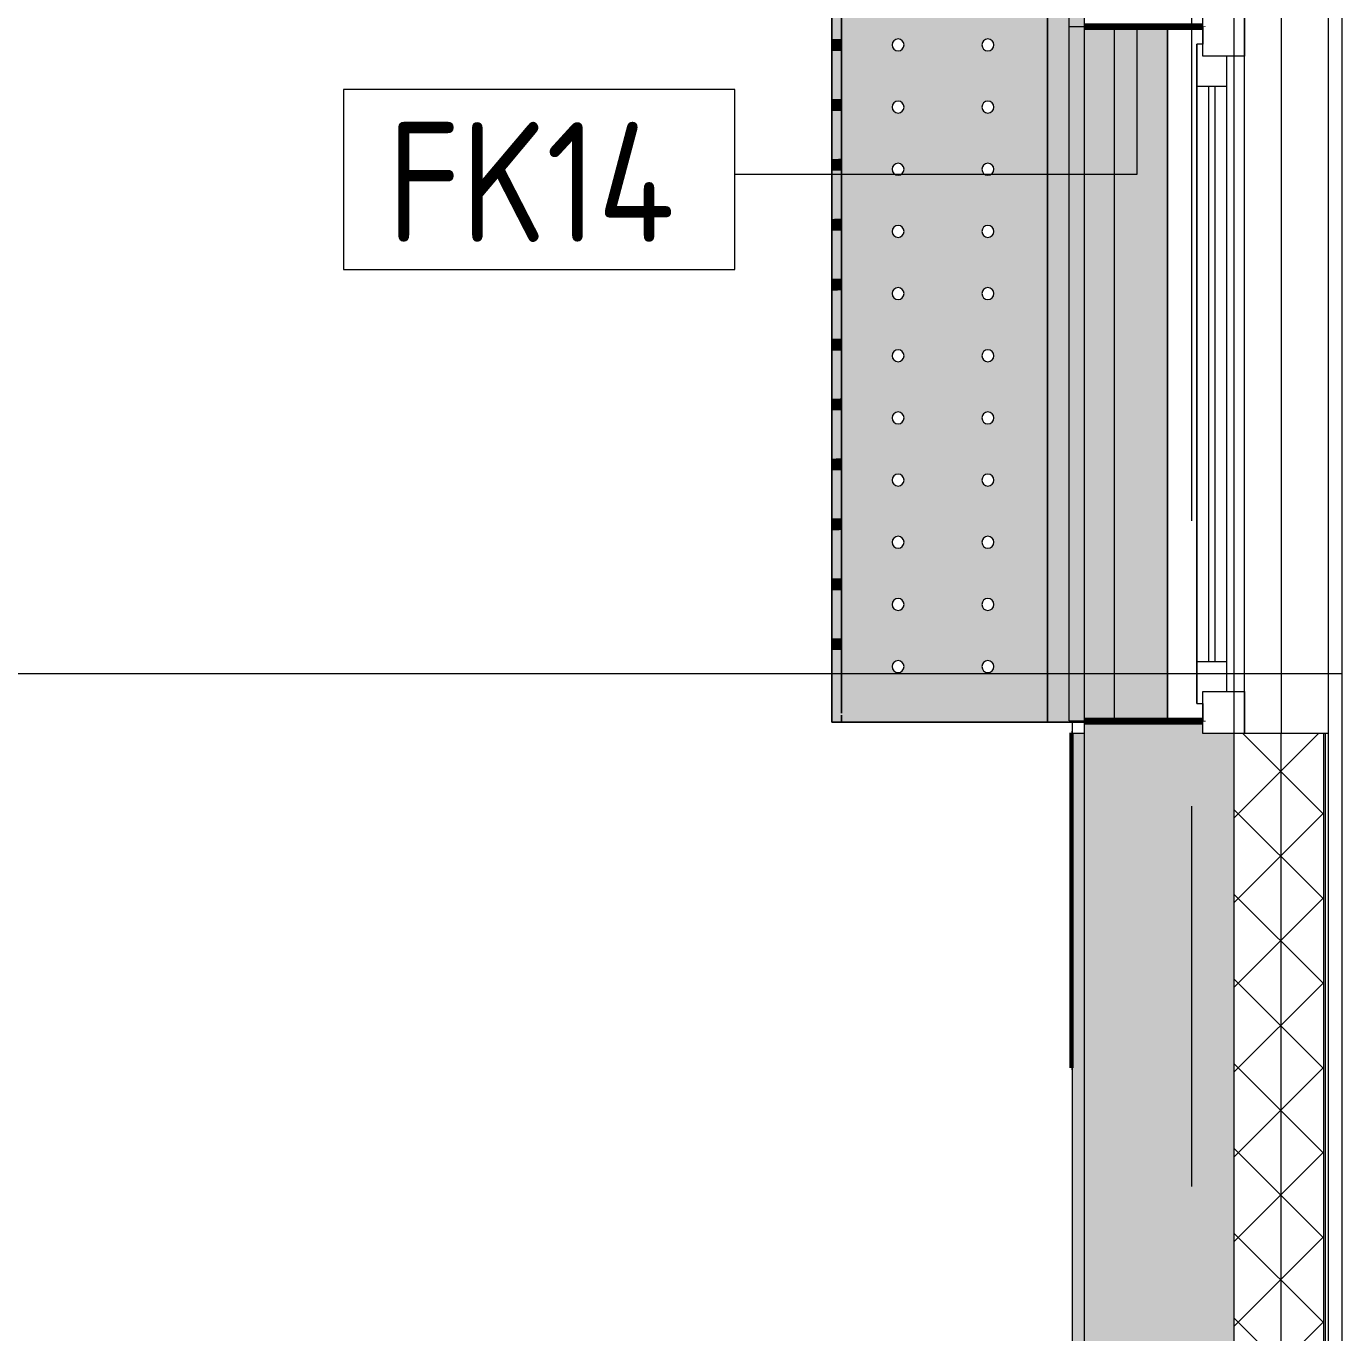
# Model space of a CAD drawing. Header units: millimetres. Extents: x 81711 to 274967, y -8553 to 29000.
# Drawn here: x 123064 to 125260, y 6700 to 8880 of the extents above; entities that cross this region are included whole.
import ezdxf

# ---------------------------------------------------------------- set-up
doc = ezdxf.new("R2010")
doc.units = ezdxf.units.MM
doc.linetypes.add('Осевая', pattern=[3175, 635, -476.25, 1587.5, -476.25])
for name, color, linetype, lineweight in [('A-GLAZ', 7, 'Continuous', 9), ('A-GLAZ-1', 7, 'Continuous', 13), ('A-WALL', 7, 'Continuous', 9), ('A-WALL-IDEN', 7, 'Continuous', 9), ('I-WALL', 7, 'Continuous', 9), ('Оси', 7, 'Continuous', 9), ('Оси-2', 7, 'Осевая', 9)]:
    doc.layers.add(name, color=color, linetype=linetype, lineweight=lineweight)
for name, color, linetype, lineweight, true_color in [('A-WALL-1', 7, 'Continuous', 9, 0xc0c0c0), ('I-WALL-19', 7, 'Continuous', 80, 0xffd2ff), ('I-WALL-5', 7, 'Continuous', 9, 0xc0c0c0), ('I-WALL-6', 7, 'Continuous', 9, 0xcbc7bf), ('I-WALL-7', 7, 'Continuous', 53, 0xff80c0), ('S-WALL-ANLY', 7, 'Continuous', 13, 0x008040), ('S-WALL-ANLY-1', 7, 'Continuous', 5, 0x008040), ('Знаки-2', 9, 'Continuous', 9, 0x808080), ('Знаки-3', 7, 'Continuous', 9, 0xd1cabb), ('Знаки-5', 7, 'Continuous', 9, 0xc1bbaf), ('Знаки-6', 7, 'Continuous', 9, 0xaba79f), ('Знаки-7', 7, 'Continuous', 9, 0xd4ccbd), ('Знаки-8', 7, 'Continuous', 9, 0xccc5b7)]:
    doc.layers.add(name, color=color, linetype=linetype, lineweight=lineweight, true_color=true_color)
doc.layers.add('Знаки-4', color=7, linetype='Continuous', lineweight=9, transparency=0.5)
doc.styles.add('GOST Common', font='GOST_Common.ttf', dxfattribs={"width": 0.9, "height": 200})

# ---------------------------------------------------------------- blocks, each defined once
blk = doc.blocks.new('120_Окно_СКБ_1Ст - 120_Окно_СКБ_1Ст 1200х2500_h_ с форточкой 3-24161067-План отделки стен 1 этажа в осях 23_1-33')
at = {"layer": 'A-GLAZ'}
for p, q in [((600, -57), (-600, -57)), ((-480, -107), (480, -107)), ((-580, -127), (-550, -127)), ((480, -117), (-480, -117)), ((550, -127), (580, -127))]:
    blk.add_line(p, q, dxfattribs=at)
at = {"layer": 'A-GLAZ-1'}
for p, q in [((-600, -127), (-600, -57)), ((-600, -57), (-530, -57)), ((-530, -57), (-530, -127)), ((530, -127), (530, -57)), ((530, -57), (600, -57)), ((600, -57), (600, -127)), ((530, -87), (-530, -87)), ((-530, -87), (-530, -127)), ((-480, -137), (-480, -87)), ((480, -137), (480, -87)), ((530, -127), (530, -87)), ((-530, -127), (-600, -127)), ((-530, -127), (-550, -127)), ((-550, -127), (-550, -137)), ((600, -127), (530, -127)), ((550, -127), (530, -127)), ((550, -137), (550, -127)), ((-550, -137), (550, -137)), ((550, -137), (-550, -137))]:
    blk.add_line(p, q, dxfattribs=at)
blk = doc.blocks.new('Зашивка радиатора_ с перфорацией М7_1 - Зашивка радиатора_ с перфорацией М7_1-V62-План отделки стен 1 этажа в осях 23_1-33')
at = {"layer": 'Знаки-4'}
for points in [[(1890, 191.2), (1889, 380), (729, 380), (729.5, 216), (-351, 216), (-351, 180), (1890, 180)], [(1890, -179.9), (1890, -163.9), (-351, -163.9), (-351, -179), (1822, -179.9)], [(780, -179.9), (779.3, -163.9), (740, -163.9), (740.7, -179.9), (779.3, -179.9)], [(770, -163.9), (750, -163.9), (750.3, -179.9), (770, -179.9)], [(770, -179.9), (769.7, -163.9), (750, -163.9), (750.3, -179.9), (769.7, -179.9)], [(880, -163.9), (840, -163.9), (840.7, -179.9), (880, -179.9)], [(870, -163.9), (850, -163.9), (850.3, -179.9), (870, -179.9)], [(980, -179.9), (979.3, -163.9), (940, -163.9), (940.7, -179.9), (979.3, -179.9)], [(970, -163.9), (950, -163.9), (950.3, -179.9), (970, -179.9)], [(1080, -179.9), (1079.3, -163.9), (1040, -163.9), (1040.7, -179.9), (1079.3, -179.9)], [(1070, -179.9), (1069.7, -163.9), (1050, -163.9), (1050.3, -179.9), (1069.7, -179.9)], [(1070, -179.9), (1069.7, -163.9), (1050, -163.9), (1050.3, -179.9), (1069.7, -179.9)], [(1180, -163.9), (1140, -163.9), (1140.7, -179.9), (1180, -179.9)], [(1170, -179.9), (1169.7, -163.9), (1150, -163.9), (1150.3, -179.9), (1169.7, -179.9)], [(1280, -179.9), (1279.3, -163.9), (1240, -163.9), (1240.7, -179.9), (1279.3, -179.9)], [(1270, -163.9), (1250, -163.9), (1250.3, -179.9), (1270, -179.9)], [(1380, -163.9), (1340, -163.9), (1340.7, -179.9), (1380, -179.9)], [(1370, -179.9), (1369.7, -163.9), (1350, -163.9), (1350.3, -179.9), (1369.7, -179.9)], [(1370, -179.9), (1369.7, -163.9), (1350, -163.9), (1350.3, -179.9), (1369.7, -179.9)], [(1480, -163.9), (1440, -163.9), (1440.7, -179.9), (1480, -179.9)], [(1470, -163.9), (1450, -163.9), (1450.3, -179.9), (1470, -179.9)], [(1580, -163.9), (1540, -163.9), (1540.7, -179.9), (1580, -179.9)], [(1570, -179.9), (1569.7, -163.9), (1550, -163.9), (1550.3, -179.9), (1569.7, -179.9)], [(1680, -163.9), (1640, -163.9), (1640.7, -179.9), (1680, -179.9)], [(1670, -179.9), (1669.7, -163.9), (1650, -163.9), (1650.3, -179.9), (1669.7, -179.9)], [(1670, -163.9), (1650, -163.9), (1650.3, -179.9), (1670, -179.9)], [(1780, -169.2), (1779.3, -163.9), (1740, -163.9), (1740.7, -179.9), (1780, -179.9), (1780, -170.2)], [(1770, -165.2), (1769.7, -163.9), (1750, -164.7), (1750.3, -179.9), (1770, -179.9), (1770, -166.9)]]:
    blk.add_hatch(color=256, dxfattribs=at).paths.add_polyline_path(points)
h = blk.add_hatch(color=256, dxfattribs=at)
h.paths.add_polyline_path([(1890, -179.9), (1890, 180), (-351, 180), (-351, -179), (1777.3, -179.9)])
h.paths.add_polyline_path([(1807.5, 80.4), (1806.2, 75.4), (1802.5, 71.7), (1797.5, 70.4), (1792.5, 71.7), (1788.8, 75.4), (1787.5, 80.4), (1788.8, 85.4), (1792.5, 89), (1797.5, 90.4), (1802.5, 89), (1806.2, 85.4), (1807.2, 82.9)])
h.paths.add_polyline_path([(1807.5, -69.6), (1806.2, -74.6), (1802.5, -78.3), (1797.5, -79.6), (1792.5, -78.3), (1788.8, -74.6), (1787.5, -69.6), (1788.8, -64.6), (1792.5, -61), (1797.5, -59.6), (1802.5, -61), (1806.2, -64.6), (1807.2, -67.1)])
h.paths.add_polyline_path([(1703.7, 80.4), (1702.4, 75.4), (1698.7, 71.7), (1693.7, 70.4), (1688.7, 71.7), (1685.1, 75.4), (1683.7, 80.4), (1685.1, 85.4), (1688.7, 89), (1693.7, 90.4), (1698.7, 89), (1702.4, 85.4), (1703.4, 82.9)])
h.paths.add_polyline_path([(1703.7, -69.6), (1702.4, -74.6), (1698.7, -78.3), (1693.7, -79.6), (1688.7, -78.3), (1685.1, -74.6), (1683.7, -69.6), (1685.1, -64.6), (1688.7, -61), (1693.7, -59.6), (1698.7, -61), (1702.4, -64.6), (1703.4, -67.1)])
h.paths.add_polyline_path([(1600, -69.6), (1598.7, -74.6), (1595, -78.3), (1590, -79.6), (1585, -78.3), (1581.3, -74.6), (1580, -69.6), (1581.3, -64.6), (1585, -61), (1590, -59.6), (1595, -61), (1598.7, -64.6), (1599.7, -67.1)])
h.paths.add_polyline_path([(1600, 80.4), (1598.7, 75.4), (1595, 71.7), (1590, 70.4), (1585, 71.7), (1581.3, 75.4), (1580, 80.4), (1581.3, 85.4), (1585, 89), (1590, 90.4), (1595, 89), (1598.7, 85.4), (1599.7, 82.9)])
h.paths.add_polyline_path([(1496.2, -69.6), (1494.9, -74.6), (1491.2, -78.3), (1486.2, -79.6), (1481.2, -78.3), (1477.6, -74.6), (1476.2, -69.6), (1477.6, -64.6), (1481.2, -61), (1486.2, -59.6), (1491.2, -61), (1494.9, -64.6), (1495.9, -67.1)])
h.paths.add_polyline_path([(1496.2, 80.4), (1494.9, 75.4), (1491.2, 71.7), (1486.2, 70.4), (1481.2, 71.7), (1477.6, 75.4), (1476.2, 80.4), (1477.6, 85.4), (1481.2, 89), (1486.2, 90.4), (1491.2, 89), (1494.9, 85.4), (1495.9, 82.9)])
h.paths.add_polyline_path([(1392.5, -69.6), (1391.2, -74.6), (1387.5, -78.3), (1382.5, -79.6), (1377.5, -78.3), (1373.8, -74.6), (1372.5, -69.6), (1373.8, -64.6), (1377.5, -61), (1382.5, -59.6), (1387.5, -61), (1391.2, -64.6), (1392.2, -67.1)])
h.paths.add_polyline_path([(1392.5, 80.4), (1391.2, 75.4), (1387.5, 71.7), (1382.5, 70.4), (1377.5, 71.7), (1373.8, 75.4), (1372.5, 80.4), (1373.8, 85.4), (1377.5, 89), (1382.5, 90.4), (1387.5, 89), (1391.2, 85.4), (1392.2, 82.9)])
h.paths.add_polyline_path([(1288.7, 80.4), (1287.4, 75.4), (1283.7, 71.7), (1278.7, 70.4), (1273.7, 71.7), (1270.1, 75.4), (1268.7, 80.4), (1270.1, 85.4), (1273.7, 89), (1278.7, 90.4), (1283.7, 89), (1287.4, 85.4), (1288.4, 82.9)])
h.paths.add_polyline_path([(1288.7, -69.6), (1287.4, -74.6), (1283.7, -78.3), (1278.7, -79.6), (1273.7, -78.3), (1270.1, -74.6), (1268.7, -69.6), (1270.1, -64.6), (1273.7, -61), (1278.7, -59.6), (1283.7, -61), (1287.4, -64.6), (1288.4, -67.1)])
h.paths.add_polyline_path([(1185, -69.6), (1183.7, -74.6), (1180, -78.3), (1175, -79.6), (1170, -78.3), (1166.3, -74.6), (1165, -69.6), (1166.3, -64.6), (1170, -61), (1175, -59.6), (1180, -61), (1183.7, -64.6), (1184.7, -67.1)])
h.paths.add_polyline_path([(1185, 80.4), (1183.7, 75.4), (1180, 71.7), (1175, 70.4), (1170, 71.7), (1166.3, 75.4), (1165, 80.4), (1166.3, 85.4), (1170, 89), (1175, 90.4), (1180, 89), (1183.7, 85.4), (1184.7, 82.9)])
h.paths.add_polyline_path([(1081.2, -69.6), (1079.9, -74.6), (1076.2, -78.3), (1071.2, -79.6), (1066.2, -78.3), (1062.6, -74.6), (1061.2, -69.6), (1062.6, -64.6), (1066.2, -61), (1071.2, -59.6), (1076.2, -61), (1079.9, -64.6), (1080.9, -67.1)])
h.paths.add_polyline_path([(1081.2, 80.4), (1079.9, 75.4), (1076.2, 71.7), (1071.2, 70.4), (1066.2, 71.7), (1062.6, 75.4), (1061.2, 80.4), (1062.6, 85.4), (1066.2, 89), (1071.2, 90.4), (1076.2, 89), (1079.9, 85.4), (1080.9, 82.9)])
h.paths.add_polyline_path([(977.5, 80.4), (976.2, 75.4), (972.5, 71.7), (967.5, 70.4), (962.5, 71.7), (958.8, 75.4), (957.5, 80.4), (958.8, 85.4), (962.5, 89), (967.5, 90.4), (972.5, 89), (976.2, 85.4), (977.2, 82.9)])
h.paths.add_polyline_path([(977.5, -69.6), (976.2, -74.6), (972.5, -78.3), (967.5, -79.6), (962.5, -78.3), (958.8, -74.6), (957.5, -69.6), (958.8, -64.6), (962.5, -61), (967.5, -59.6), (972.5, -61), (976.2, -64.6), (977.2, -67.1)])
h.paths.add_polyline_path([(873.7, -69.6), (872.4, -74.6), (868.7, -78.3), (863.7, -79.6), (858.7, -78.3), (855.1, -74.6), (853.7, -69.6), (855.1, -64.6), (858.7, -61), (863.8, -59.7), (868.7, -61), (872.4, -64.6), (873.4, -67.1)])
h.paths.add_polyline_path([(873.7, 80.4), (872.4, 75.4), (868.7, 71.7), (863.7, 70.4), (858.7, 71.7), (855.1, 75.4), (853.7, 80.4), (855.1, 85.4), (858.7, 89), (863.8, 90.3), (868.7, 89), (872.4, 85.4), (873.4, 82.9)])
h.paths.add_polyline_path([(770, 80.4), (768.7, 75.4), (765, 71.7), (760, 70.4), (755, 71.7), (751.3, 75.4), (750, 80.4), (751.3, 85.4), (755, 89), (760, 90.4), (765, 89), (768.7, 85.4), (769.7, 82.9)])
h.paths.add_polyline_path([(770, -69.6), (768.7, -74.6), (765, -78.3), (760, -79.6), (755, -78.3), (751.3, -74.6), (750, -69.6), (751.3, -64.6), (755, -61), (760, -59.6), (765, -61), (768.7, -64.6), (769.7, -67.1)])
h.paths.add_polyline_path([(666.2, -69.6), (664.9, -74.6), (661.2, -78.3), (656.2, -79.6), (651.2, -78.3), (647.6, -74.6), (646.2, -69.6), (647.6, -64.6), (651.2, -61), (656.2, -59.6), (661.2, -61), (664.9, -64.6), (665.9, -67.1)])
h.paths.add_polyline_path([(666.2, 80.4), (664.9, 75.4), (661.2, 71.7), (656.2, 70.4), (651.2, 71.7), (647.6, 75.4), (646.2, 80.4), (647.6, 85.4), (651.2, 89), (656.2, 90.4), (661.2, 89), (664.9, 85.4), (665.9, 82.9)])
h.paths.add_polyline_path([(562.5, -69.6), (561.2, -74.6), (557.5, -78.3), (552.5, -79.6), (547.5, -78.3), (543.8, -74.6), (542.5, -69.6), (543.8, -64.6), (547.5, -61), (552.5, -59.6), (557.5, -61), (561.2, -64.6), (562.2, -67.1)])
h.paths.add_polyline_path([(562.5, 80.4), (561.2, 75.4), (557.5, 71.7), (552.5, 70.4), (547.5, 71.7), (543.8, 75.4), (542.5, 80.4), (543.8, 85.4), (547.5, 89), (552.5, 90.4), (557.5, 89), (561.2, 85.4), (562.2, 82.9)])
h.paths.add_polyline_path([(458.7, -69.6), (457.4, -74.6), (453.7, -78.3), (448.7, -79.6), (443.7, -78.3), (440.1, -74.6), (438.7, -69.6), (440.1, -64.6), (443.7, -61), (448.7, -59.6), (453.7, -61), (457.4, -64.6), (458.4, -67.1)])
h.paths.add_polyline_path([(458.7, 80.4), (457.4, 75.4), (453.7, 71.7), (448.7, 70.4), (443.7, 71.7), (440.1, 75.4), (438.7, 80.4), (440.1, 85.4), (443.7, 89), (448.7, 90.4), (453.7, 89), (457.4, 85.4), (458.4, 82.9)])
h.paths.add_polyline_path([(355, -69.6), (353.7, -74.6), (350, -78.3), (345, -79.6), (340, -78.3), (336.3, -74.6), (335, -69.6), (336.3, -64.6), (340, -61), (345, -59.6), (350, -61), (353.7, -64.6), (354.7, -67.1)])
h.paths.add_polyline_path([(355, 80.4), (353.7, 75.4), (350, 71.7), (345, 70.4), (340, 71.7), (336.3, 75.4), (335, 80.4), (336.3, 85.4), (340, 89), (345, 90.4), (350, 89), (353.7, 85.4), (354.7, 82.9)])
h.paths.add_polyline_path([(251.2, -69.6), (249.9, -74.6), (246.2, -78.3), (241.2, -79.6), (236.2, -78.3), (232.6, -74.6), (231.2, -69.6), (232.6, -64.6), (236.2, -61), (241.2, -59.6), (246.2, -61), (249.9, -64.6), (250.9, -67.1)])
h.paths.add_polyline_path([(251.2, 80.4), (249.9, 75.4), (246.2, 71.7), (241.2, 70.4), (236.2, 71.7), (232.6, 75.4), (231.2, 80.4), (232.6, 85.4), (236.2, 89), (241.2, 90.4), (246.2, 89), (249.9, 85.4), (250.9, 82.9)])
h.paths.add_polyline_path([(147.5, -69.6), (146.2, -74.6), (142.5, -78.3), (137.5, -79.6), (132.5, -78.3), (128.8, -74.6), (127.5, -69.6), (128.8, -64.6), (132.5, -61), (137.5, -59.6), (142.5, -61), (146.2, -64.6), (147.2, -67.1)])
h.paths.add_polyline_path([(147.5, 80.4), (146.2, 75.4), (142.5, 71.7), (137.5, 70.4), (132.5, 71.7), (128.8, 75.4), (127.5, 80.4), (128.8, 85.4), (132.5, 89), (137.5, 90.4), (142.5, 89), (146.2, 85.4), (147.2, 82.9)])
h.paths.add_polyline_path([(43.7, -69.6), (42.4, -74.6), (38.7, -78.3), (33.7, -79.6), (28.7, -78.3), (25.1, -74.6), (23.7, -69.6), (25.1, -64.6), (28.7, -61), (33.7, -59.6), (38.7, -61), (42.4, -64.6), (43.4, -67.1)])
h.paths.add_polyline_path([(43.7, 80.4), (42.4, 75.4), (38.7, 71.7), (33.7, 70.4), (28.7, 71.7), (25.1, 75.4), (23.7, 80.4), (25.1, 85.4), (28.7, 89), (33.7, 90.4), (38.7, 89), (42.4, 85.4), (43.4, 82.9)])
h.paths.add_polyline_path([(-60, -69.6), (-61.3, -74.6), (-65, -78.3), (-70, -79.6), (-75, -78.3), (-78.7, -74.6), (-80, -69.6), (-78.7, -64.6), (-75, -61), (-70, -59.6), (-65, -61), (-61.3, -64.6), (-60.3, -67.1)])
h.paths.add_polyline_path([(-60, 80.4), (-61.3, 75.4), (-65, 71.7), (-70, 70.4), (-75, 71.7), (-78.7, 75.4), (-80, 80.4), (-78.7, 85.4), (-75, 89), (-70, 90.4), (-65, 89), (-61.3, 85.4), (-60.3, 82.9)])
h.paths.add_polyline_path([(-163.8, -69.6), (-165.1, -74.6), (-168.8, -78.3), (-173.8, -79.6), (-178.8, -78.3), (-182.4, -74.6), (-183.8, -69.6), (-182.4, -64.6), (-178.8, -61), (-173.8, -59.6), (-168.8, -61), (-165.1, -64.6), (-164.1, -67.1)])
h.paths.add_polyline_path([(-163.8, 80.4), (-165.1, 75.4), (-168.8, 71.7), (-173.8, 70.4), (-178.8, 71.7), (-182.4, 75.4), (-183.8, 80.4), (-182.4, 85.4), (-178.8, 89), (-173.8, 90.4), (-168.8, 89), (-165.1, 85.4), (-164.1, 82.9)])
h.paths.add_polyline_path([(-267.5, 80.4), (-268.8, 75.4), (-272.5, 71.7), (-277.5, 70.4), (-282.5, 71.7), (-286.2, 75.4), (-287.5, 80.4), (-286.2, 85.4), (-282.5, 89), (-277.5, 90.4), (-272.5, 89), (-268.8, 85.4), (-267.8, 82.9)])
h.paths.add_polyline_path([(-267.5, -69.6), (-268.8, -74.6), (-272.5, -78.3), (-277.5, -79.6), (-282.5, -78.3), (-286.2, -74.6), (-287.5, -69.6), (-286.2, -64.6), (-282.5, -61), (-277.5, -59.6), (-272.5, -61), (-268.8, -64.6), (-267.8, -67.1)])
at = {"layer": 'Знаки-2'}
for p, q in [((1889, 380), (729, 380)), ((1890, 180), (1890, 241)), ((-351, 180), (1890, 180)), ((1890, 180), (-351, 180)), ((1890, -179.9), (1890, 180)), ((-370, -179.9), (1890, -179.9))]:
    blk.add_line(p, q, dxfattribs=at)
for centre, start, end in [((760, 80.4), 0, 180), ((863.7, 80.4), 0, 180), ((967.5, 80.4), 0, 180), ((1071.2, 80.4), 0, 180), ((1175, 80.4), 0, 180), ((1278.7, 80.4), 0, 180), ((1382.5, 80.4), 0, 180), ((1486.2, 80.4), 0, 180), ((1590, 80.4), 0, 180), ((1693.7, 80.4), 0, 180), ((1797.5, 80.4), 0, 180), ((760, 80.4), 180, 0), ((863.7, 80.4), 180, 0), ((967.5, 80.4), 180, 0), ((1071.2, 80.4), 180, 0), ((1175, 80.4), 180, 0), ((1278.7, 80.4), 180, 0), ((1382.5, 80.4), 180, 0), ((1486.2, 80.4), 180, 360), ((1590, 80.4), 180, 0), ((1693.7, 80.4), 180, 360), ((1797.5, 80.4), 180, 0), ((760, -69.6), 0, 180), ((863.7, -69.6), 0, 180), ((967.5, -69.6), 0, 180), ((1071.2, -69.6), 0, 180), ((1175, -69.6), 0, 180), ((1278.7, -69.6), 0, 180), ((1382.5, -69.6), 0, 180), ((1486.2, -69.6), 0, 180), ((1590, -69.6), 0, 180), ((1693.7, -69.6), 0, 180), ((1797.5, -69.6), 0, 180), ((760, -69.6), 180, 0), ((863.7, -69.6), 180, 0), ((967.5, -69.6), 180, 0), ((1071.2, -69.6), 180, 0), ((1175, -69.6), 180, 0), ((1278.7, -69.6), 180, 0), ((1382.5, -69.6), 180, 0), ((1486.2, -69.6), 180, 0), ((1590, -69.6), 180, 0), ((1693.7, -69.6), 180, 0), ((1797.5, -69.6), 180, 0)]:
    blk.add_arc(centre, 10, start, end, dxfattribs=at)
at = {"layer": 'Знаки-3'}
for p, q in [((751.3, -163.9), (754.8, -163.9)), ((754.8, -163.9), (751.3, -163.9)), ((755, -163.9), (765, -163.9)), ((765, -163.9), (755, -163.9)), ((765.2, -163.9), (768.7, -163.9)), ((768.7, -163.9), (765.2, -163.9)), ((854.8, -163.9), (851.3, -163.9)), ((863.8, -163.9), (855, -163.9)), ((868.7, -163.9), (865.2, -163.9)), ((954.8, -163.9), (951.3, -163.9)), ((965, -163.9), (955, -163.9)), ((968.7, -163.9), (965.2, -163.9)), ((1051.3, -163.9), (1054.8, -163.9)), ((1054.8, -163.9), (1051.3, -163.9)), ((1055, -163.9), (1065, -163.9)), ((1065, -163.9), (1055, -163.9)), ((1065.2, -163.9), (1068.7, -163.9)), ((1068.7, -163.9), (1065.2, -163.9)), ((1154.8, -163.9), (1151.3, -163.9)), ((1165, -163.9), (1155, -163.9)), ((1168.3, -163.9), (1165.2, -163.9)), ((1254.8, -163.9), (1251.3, -163.9)), ((1265, -163.9), (1255, -163.9)), ((1268.7, -163.9), (1265.2, -163.9)), ((1351.3, -163.9), (1354.8, -163.9)), ((1354.8, -163.9), (1351.3, -163.9)), ((1355, -163.9), (1360, -163.9)), ((1365, -163.9), (1355, -163.9)), ((1360, -163.9), (1365, -163.9)), ((1365.2, -163.9), (1368.7, -163.9)), ((1368.7, -163.9), (1365.2, -163.9)), ((1454.8, -163.9), (1451.3, -163.9)), ((1465, -163.9), (1455, -163.9)), ((1468.7, -163.9), (1465.2, -163.9)), ((1554.8, -163.9), (1551.3, -163.9)), ((1565, -163.9), (1555, -163.9)), ((1568.7, -163.9), (1565.2, -163.9)), ((1651.3, -163.9), (1654.8, -163.9)), ((1654.8, -163.9), (1651.3, -163.9)), ((1655, -163.9), (1660, -163.9)), ((1660, -163.9), (1655, -163.9)), ((1660, -163.9), (1665, -163.9)), ((1665, -163.9), (1660, -163.9)), ((1665.2, -163.9), (1668.7, -163.9)), ((1668.7, -163.9), (1665.2, -163.9)), ((1754.8, -163.9), (1751.3, -163.9)), ((1759.4, -163.9), (1755, -163.9)), ((1765, -163.9), (1760, -163.9)), ((1768.7, -163.9), (1765.2, -163.9)), ((751.3, -179.9), (754.8, -179.9)), ((754.8, -179.9), (751.3, -179.9)), ((755, -179.9), (765, -179.9)), ((765, -179.9), (755, -179.9)), ((765.2, -179.9), (768.7, -179.9)), ((768.7, -179.9), (765.2, -179.9)), ((851.3, -179.9), (854.8, -179.9)), ((855, -179.9), (863.8, -179.9)), ((865.2, -179.9), (868.7, -179.9)), ((951.3, -179.9), (954.8, -179.9)), ((955, -179.9), (965, -179.9)), ((965.2, -179.9), (968.7, -179.9)), ((1051.3, -179.9), (1054.8, -179.9)), ((1054.8, -179.9), (1051.3, -179.9)), ((1055, -179.9), (1060, -179.9)), ((1060, -179.9), (1055, -179.9)), ((1060, -179.9), (1065, -179.9)), ((1065, -179.9), (1060, -179.9)), ((1065.2, -179.9), (1068.7, -179.9)), ((1068.7, -179.9), (1065.2, -179.9)), ((1151.3, -179.9), (1154.8, -179.9)), ((1155, -179.9), (1165, -179.9)), ((1165.2, -179.9), (1168.3, -179.9)), ((1251.3, -179.9), (1254.8, -179.9)), ((1255, -179.9), (1265, -179.9)), ((1265.2, -179.9), (1268.7, -179.9)), ((1351.3, -179.9), (1354.8, -179.9)), ((1354.8, -179.9), (1351.3, -179.9)), ((1355, -179.9), (1365, -179.9)), ((1365, -179.9), (1355, -179.9)), ((1365.2, -179.9), (1368.7, -179.9)), ((1368.7, -179.9), (1365.2, -179.9)), ((1451.3, -179.9), (1454.8, -179.9)), ((1455, -179.9), (1465, -179.9)), ((1465.2, -179.9), (1468.7, -179.9)), ((1551.3, -179.9), (1554.8, -179.9)), ((1555, -179.9), (1565, -179.9)), ((1565.2, -179.9), (1568.7, -179.9)), ((1651.3, -179.9), (1654.8, -179.9)), ((1654.8, -179.9), (1651.3, -179.9)), ((1655, -179.9), (1665, -179.9)), ((1665, -179.9), (1655, -179.9)), ((1665.2, -179.9), (1668.7, -179.9)), ((1668.7, -179.9), (1665.2, -179.9)), ((1751.3, -179.9), (1754.8, -179.9)), ((1755, -179.9), (1765, -179.9)), ((1765.2, -179.9), (1768.7, -179.9))]:
    blk.add_line(p, q, dxfattribs=at)
blk.add_arc((863.7, 80.4), 10, 89.4888, 90, dxfattribs=at)
at = {"layer": 'Знаки-5'}
for p, q in [((1890, 180), (-351, 180)), ((-351, 180), (1890, 180)), ((740, -163.9), (680, -163.9)), ((740, -163.9), (750, -163.9)), ((740.7, -163.9), (740, -163.9)), ((745.9, -163.9), (740.7, -163.9)), ((750, -163.9), (745.9, -163.9)), ((750, -163.9), (755, -163.9)), ((770, -163.9), (750, -163.9)), ((755, -163.9), (770, -163.9)), ((770, -163.9), (777.3, -163.9)), ((774.1, -163.9), (770, -163.9)), ((777.3, -163.9), (774.1, -163.9)), ((777.3, -163.9), (779.3, -163.9)), ((779.3, -163.9), (777.3, -163.9)), ((779.3, -163.9), (780, -163.9)), ((780, -163.9), (779.3, -163.9)), ((840, -163.9), (780, -163.9)), ((840, -163.9), (850, -163.9)), ((880, -163.9), (840, -163.9)), ((850, -163.9), (870, -163.9)), ((870, -163.9), (880, -163.9)), ((940, -163.9), (880, -163.9)), ((940, -163.9), (950, -163.9)), ((945.9, -163.9), (940, -163.9)), ((950, -163.9), (945.9, -163.9)), ((950, -163.9), (951.3, -163.9)), ((970, -163.9), (950, -163.9)), ((951.3, -163.9), (970, -163.9)), ((970, -163.9), (980, -163.9)), ((980, -163.9), (970, -163.9)), ((1040, -163.9), (980, -163.9)), ((1040, -163.9), (1050, -163.9)), ((1042.7, -163.9), (1040, -163.9)), ((1050, -163.9), (1042.7, -163.9)), ((1050, -163.9), (1051.3, -163.9)), ((1070, -163.9), (1050, -163.9)), ((1051.3, -163.9), (1060, -163.9)), ((1060, -163.9), (1068.7, -163.9)), ((1068.7, -163.9), (1070, -163.9)), ((1070, -163.9), (1080, -163.9)), ((1077.3, -163.9), (1070, -163.9)), ((1080, -163.9), (1077.3, -163.9)), ((1140, -163.9), (1080, -163.9)), ((1140, -163.9), (1142.7, -163.9)), ((1180, -163.9), (1140, -163.9)), ((1142.7, -163.9), (1180, -163.9)), ((1240, -163.9), (1180, -163.9)), ((1240, -163.9), (1242.7, -163.9)), ((1250, -163.9), (1240, -163.9)), ((1242.7, -163.9), (1245.9, -163.9)), ((1245.9, -163.9), (1250, -163.9)), ((1250, -163.9), (1255, -163.9)), ((1270, -163.9), (1250, -163.9)), ((1255, -163.9), (1265, -163.9)), ((1265, -163.9), (1270, -163.9)), ((1270, -163.9), (1279.3, -163.9)), ((1280, -163.9), (1270, -163.9)), ((1279.3, -163.9), (1280, -163.9)), ((1340, -163.9), (1280, -163.9)), ((1340, -163.9), (1350, -163.9)), ((1350, -163.9), (1340, -163.9)), ((1350, -163.9), (1370, -163.9)), ((1355, -163.9), (1350, -163.9)), ((1365, -163.9), (1355, -163.9)), ((1370, -163.9), (1365, -163.9)), ((1370, -163.9), (1380, -163.9)), ((1380, -163.9), (1370, -163.9)), ((1440, -163.9), (1380, -163.9)), ((1440, -163.9), (1450, -163.9)), ((1480, -163.9), (1440, -163.9)), ((1450, -163.9), (1470, -163.9)), ((1470, -163.9), (1480, -163.9)), ((1540, -163.9), (1480, -163.9)), ((1540, -163.9), (1550, -163.9)), ((1550, -163.9), (1540, -163.9)), ((1550, -163.9), (1555, -163.9)), ((1570, -163.9), (1550, -163.9)), ((1555, -163.9), (1570, -163.9)), ((1570, -163.9), (1580, -163.9)), ((1580, -163.9), (1570, -163.9)), ((1640, -163.9), (1580, -163.9)), ((1640, -163.9), (1645.9, -163.9)), ((1642.7, -163.9), (1640, -163.9)), ((1650, -163.9), (1642.7, -163.9)), ((1645.9, -163.9), (1650, -163.9)), ((1650, -163.9), (1655, -163.9)), ((1651.3, -163.9), (1650, -163.9)), ((1662.6, -163.9), (1651.3, -163.9)), ((1655, -163.9), (1665, -163.9)), ((1670, -163.9), (1662.6, -163.9)), ((1665, -163.9), (1670, -163.9)), ((1670, -163.9), (1680, -163.9)), ((1680, -163.9), (1670, -163.9)), ((1740, -163.9), (1680, -163.9)), ((1740, -163.9), (1742.7, -163.9)), ((1740.7, -163.9), (1740, -163.9)), ((1742.7, -163.9), (1740.7, -163.9)), ((1742.8, -163.9), (1745.9, -163.9)), ((1759.4, -163.9), (1742.8, -163.9)), ((1745.9, -163.9), (1759.4, -163.9)), ((1760, -163.9), (1770, -163.9)), ((1779.3, -163.9), (1760, -163.9)), ((1770, -163.9), (1780, -163.9)), ((1780, -163.9), (1779.3, -163.9)), ((1842.1, -163.9), (1780, -163.9)), ((1858.4, -163.9), (1842.7, -163.9)), ((1874.9, -163.9), (1859.2, -163.9)), ((1890, -163.9), (1878.3, -163.9)), ((1890, -163.9), (1890, -179.9)), ((680, -179.9), (740, -179.9)), ((740, -179.9), (745.9, -179.9)), ((750, -179.9), (740, -179.9)), ((745.9, -179.9), (750, -179.9)), ((750, -179.9), (752.9, -179.9)), ((770, -179.9), (750, -179.9)), ((752.9, -179.9), (770, -179.9)), ((770, -179.9), (779.3, -179.9)), ((774.1, -179.9), (770, -179.9)), ((780, -179.9), (774.1, -179.9)), ((779.3, -179.9), (780, -179.9)), ((780, -179.9), (840, -179.9)), ((840, -179.9), (880, -179.9)), ((840.7, -179.9), (840, -179.9)), ((854.8, -179.9), (840.7, -179.9)), ((880, -179.9), (854.8, -179.9)), ((880, -179.9), (940, -179.9)), ((940, -179.9), (945.9, -179.9)), ((950, -179.9), (940, -179.9)), ((945.9, -179.9), (950, -179.9)), ((950, -179.9), (969.7, -179.9)), ((957.4, -179.9), (950, -179.9)), ((967.1, -179.9), (957.4, -179.9)), ((970, -179.9), (967.1, -179.9)), ((969.7, -179.9), (970, -179.9)), ((970, -179.9), (980, -179.9)), ((980, -179.9), (970, -179.9)), ((980, -179.9), (1040, -179.9)), ((1040, -179.9), (1050, -179.9)), ((1040.7, -179.9), (1040, -179.9)), ((1045.9, -179.9), (1040.7, -179.9)), ((1050, -179.9), (1045.9, -179.9)), ((1050, -179.9), (1070, -179.9)), ((1057.4, -179.9), (1050, -179.9)), ((1070, -179.9), (1057.4, -179.9)), ((1070, -179.9), (1074.1, -179.9)), ((1077.3, -179.9), (1070, -179.9)), ((1074.1, -179.9), (1080, -179.9)), ((1080, -179.9), (1077.3, -179.9)), ((1080, -179.9), (1140, -179.9)), ((1140, -179.9), (1150, -179.9)), ((1150, -179.9), (1140, -179.9)), ((1150, -179.9), (1154.8, -179.9)), ((1174.1, -179.9), (1150, -179.9)), ((1154.8, -179.9), (1177.3, -179.9)), ((1180, -179.9), (1174.1, -179.9)), ((1177.3, -179.9), (1180, -179.9)), ((1180, -179.9), (1240, -179.9)), ((1240, -179.9), (1240.7, -179.9)), ((1250, -179.9), (1240, -179.9)), ((1240.7, -179.9), (1250, -179.9)), ((1250, -179.9), (1257.4, -179.9)), ((1255, -179.9), (1250, -179.9)), ((1267.1, -179.9), (1255, -179.9)), ((1257.4, -179.9), (1268.7, -179.9)), ((1270, -179.9), (1267.1, -179.9)), ((1268.7, -179.9), (1270, -179.9)), ((1270, -179.9), (1277.3, -179.9)), ((1274.1, -179.9), (1270, -179.9)), ((1280, -179.9), (1274.1, -179.9)), ((1277.3, -179.9), (1280, -179.9)), ((1280, -179.9), (1340, -179.9)), ((1340, -179.9), (1342.7, -179.9)), ((1345.9, -179.9), (1340, -179.9)), ((1342.7, -179.9), (1350, -179.9)), ((1350, -179.9), (1345.9, -179.9)), ((1350, -179.9), (1350.3, -179.9)), ((1352.9, -179.9), (1350, -179.9)), ((1350.3, -179.9), (1360, -179.9)), ((1365, -179.9), (1352.9, -179.9)), ((1360, -179.9), (1369.7, -179.9)), ((1370, -179.9), (1365, -179.9)), ((1369.7, -179.9), (1370, -179.9)), ((1370, -179.9), (1380, -179.9)), ((1380, -179.9), (1370, -179.9)), ((1380, -179.9), (1440, -179.9)), ((1440, -179.9), (1442.7, -179.9)), ((1474.1, -179.9), (1440, -179.9)), ((1442.7, -179.9), (1465.2, -179.9)), ((1465.2, -179.9), (1479.3, -179.9)), ((1480, -179.9), (1474.1, -179.9)), ((1479.3, -179.9), (1480, -179.9)), ((1480, -179.9), (1540, -179.9)), ((1540, -179.9), (1550, -179.9)), ((1540.7, -179.9), (1540, -179.9)), ((1550, -179.9), (1540.7, -179.9)), ((1550, -179.9), (1552.9, -179.9)), ((1570, -179.9), (1550, -179.9)), ((1552.9, -179.9), (1562.6, -179.9)), ((1562.6, -179.9), (1570, -179.9)), ((1570, -179.9), (1580, -179.9)), ((1580, -179.9), (1570, -179.9)), ((1580, -179.9), (1640, -179.9)), ((1640, -179.9), (1650, -179.9)), ((1640.7, -179.9), (1640, -179.9)), ((1650, -179.9), (1640.7, -179.9)), ((1650, -179.9), (1662.6, -179.9)), ((1667.1, -179.9), (1650, -179.9)), ((1662.6, -179.9), (1669.7, -179.9)), ((1670, -179.9), (1667.1, -179.9)), ((1669.7, -179.9), (1670, -179.9)), ((1670, -179.9), (1680, -179.9)), ((1680, -179.9), (1670, -179.9)), ((1680, -179.9), (1740, -179.9)), ((1740, -179.9), (1745.9, -179.9)), ((1780, -179.9), (1740, -179.9)), ((1745.9, -179.9), (1765.2, -179.9)), ((1765.2, -179.9), (1780, -179.9)), ((1780, -179.9), (1890, -179.9))]:
    blk.add_line(p, q, dxfattribs=at)
at = {"layer": 'Знаки-6'}
for p, q in [((729, 380), (1889, 380)), ((1890, 241), (1890, 180)), ((1890, 180), (1890, -179.9)), ((-322.1, -163.9), (1842.1, -163.9)), ((1842.7, -163.9), (1858.4, -163.9)), ((1859.2, -163.9), (1874.9, -163.9)), ((1878.3, -163.9), (1890, -163.9)), ((1890, -179.9), (1890, -163.9)), ((1890, -179.9), (-370, -179.9)), ((1890, -179.9), (-370, -179.9))]:
    blk.add_line(p, q, dxfattribs=at)
for centre, start, end in [((760, 80.4), 0, 180), ((863.7, 80.4), 90, 180), ((863.7, 80.4), 0, 89.4888), ((967.5, 80.4), 0, 180), ((1071.2, 80.4), 0, 180), ((1175, 80.4), 0, 180), ((1278.7, 80.4), 0, 180), ((1382.5, 80.4), 0, 180), ((1486.2, 80.4), 0, 180), ((1590, 80.4), 0, 180), ((1693.7, 80.4), 0, 180), ((1797.5, 80.4), 0, 180), ((760, 80.4), 180, 360), ((863.7, 80.4), 180, 360), ((967.5, 80.4), 180, 0), ((1071.2, 80.4), 180, 360), ((1175, 80.4), 180, 360), ((1278.7, 80.4), 180, 360), ((1382.5, 80.4), 180, 360), ((1486.2, 80.4), 180, 360), ((1590, 80.4), 180, 360), ((1693.7, 80.4), 180, 360), ((1797.5, 80.4), 180, 360), ((760, -69.6), 0, 180), ((863.7, -69.6), 0, 180), ((967.5, -69.6), 0, 180), ((1071.2, -69.6), 0, 180), ((1175, -69.6), 0, 180), ((1278.7, -69.6), 0, 180), ((1382.5, -69.6), 0, 180), ((1486.2, -69.6), 0, 180), ((1590, -69.6), 0, 180), ((1693.7, -69.6), 0, 180), ((1797.5, -69.6), 0, 180), ((760, -69.6), 180, 360), ((863.7, -69.6), 180, 270), ((863.7, -69.6), 270.5112, 360), ((967.5, -69.6), 180, 360), ((1071.2, -69.6), 180, 360), ((1175, -69.6), 180, 360), ((1278.7, -69.6), 180, 360), ((1382.5, -69.6), 180, 360), ((1486.2, -69.6), 180, 360), ((1590, -69.6), 180, 360), ((1693.7, -69.6), 180, 360), ((1797.5, -69.6), 180, 360)]:
    blk.add_arc(centre, 10, start, end, dxfattribs=at)
at = {"layer": 'Знаки-7'}
for p, q in [((754.8, -163.9), (751.3, -163.9)), ((765, -163.9), (755, -163.9)), ((768.7, -163.9), (765.2, -163.9)), ((1054.8, -163.9), (1051.3, -163.9)), ((1065, -163.9), (1055, -163.9)), ((1068.7, -163.9), (1065.2, -163.9)), ((1354.8, -163.9), (1351.3, -163.9)), ((1365, -163.9), (1355, -163.9)), ((1368.7, -163.9), (1365.2, -163.9)), ((1654.8, -163.9), (1651.3, -163.9)), ((1665, -163.9), (1655, -163.9)), ((1668.7, -163.9), (1665.2, -163.9)), ((751.3, -179.9), (754.8, -179.9)), ((755, -179.9), (765, -179.9)), ((765.2, -179.9), (768.7, -179.9)), ((1051.3, -179.9), (1054.8, -179.9)), ((1055, -179.9), (1065, -179.9)), ((1065.2, -179.9), (1068.7, -179.9)), ((1351.3, -179.9), (1354.8, -179.9)), ((1355, -179.9), (1365, -179.9)), ((1365.2, -179.9), (1368.7, -179.9)), ((1651.3, -179.9), (1654.8, -179.9)), ((1655, -179.9), (1665, -179.9)), ((1665.2, -179.9), (1668.7, -179.9))]:
    blk.add_line(p, q, dxfattribs=at)
at = {"layer": 'Знаки-8'}
for p, q in [((750, -163.9), (740.7, -163.9)), ((750, -163.9), (751.3, -163.9)), ((750.3, -163.9), (750, -163.9)), ((755, -163.9), (750.3, -163.9)), ((751.3, -163.9), (757.4, -163.9)), ((762.6, -163.9), (755, -163.9)), ((757.4, -163.9), (765, -163.9)), ((768.7, -163.9), (762.6, -163.9)), ((765, -163.9), (769.7, -163.9)), ((770, -163.9), (768.7, -163.9)), ((769.7, -163.9), (770, -163.9)), ((779.3, -163.9), (770, -163.9)), ((850, -163.9), (840.7, -163.9)), ((850, -163.9), (850.3, -163.9)), ((850.3, -163.9), (850, -163.9)), ((850.3, -163.9), (854.8, -163.9)), ((854.8, -163.9), (850.3, -163.9)), ((855, -163.9), (860, -163.9)), ((857.4, -163.9), (855, -163.9)), ((865, -163.9), (857.4, -163.9)), ((860, -163.9), (865, -163.9)), ((865.2, -163.9), (868.7, -163.9)), ((869.7, -163.9), (865.2, -163.9)), ((868.7, -163.9), (870, -163.9)), ((870, -163.9), (869.7, -163.9)), ((879.3, -163.9), (870, -163.9)), ((950, -163.9), (940.7, -163.9)), ((951.3, -163.9), (954.8, -163.9)), ((954.8, -163.9), (951.3, -163.9)), ((955, -163.9), (965, -163.9)), ((965, -163.9), (955, -163.9)), ((965.2, -163.9), (968.7, -163.9)), ((968.7, -163.9), (965.2, -163.9)), ((979.3, -163.9), (970, -163.9)), ((1050, -163.9), (1040.7, -163.9)), ((1050, -163.9), (1051.3, -163.9)), ((1051.3, -163.9), (1050, -163.9)), ((1051.3, -163.9), (1070, -163.9)), ((1068.7, -163.9), (1051.3, -163.9)), ((1070, -163.9), (1068.7, -163.9)), ((1079.3, -163.9), (1070, -163.9)), ((1150, -163.9), (1140.7, -163.9)), ((1150, -163.9), (1150.3, -163.9)), ((1150.3, -163.9), (1150, -163.9)), ((1150.3, -163.9), (1154.8, -163.9)), ((1151.3, -163.9), (1150.3, -163.9)), ((1154.8, -163.9), (1151.3, -163.9)), ((1155, -163.9), (1165, -163.9)), ((1160, -163.9), (1155, -163.9)), ((1162.6, -163.9), (1160, -163.9)), ((1165, -163.9), (1162.6, -163.9)), ((1165.2, -163.9), (1167.1, -163.9)), ((1169.7, -163.9), (1165.2, -163.9)), ((1167.1, -163.9), (1170, -163.9)), ((1170, -163.9), (1169.7, -163.9)), ((1179.3, -163.9), (1170, -163.9)), ((1250, -163.9), (1240.7, -163.9)), ((1251.3, -163.9), (1254.8, -163.9)), ((1254.8, -163.9), (1251.3, -163.9)), ((1255, -163.9), (1260, -163.9)), ((1265, -163.9), (1255, -163.9)), ((1260, -163.9), (1265, -163.9)), ((1265.2, -163.9), (1268.7, -163.9)), ((1268.7, -163.9), (1265.2, -163.9)), ((1279.3, -163.9), (1270, -163.9)), ((1350, -163.9), (1340.7, -163.9)), ((1350, -163.9), (1352.9, -163.9)), ((1351.3, -163.9), (1350, -163.9)), ((1352.9, -163.9), (1351.3, -163.9)), ((1352.9, -163.9), (1362.6, -163.9)), ((1360, -163.9), (1352.9, -163.9)), ((1368.7, -163.9), (1360, -163.9)), ((1362.6, -163.9), (1365, -163.9)), ((1365, -163.9), (1370, -163.9)), ((1369.7, -163.9), (1368.7, -163.9)), ((1370, -163.9), (1369.7, -163.9)), ((1379.3, -163.9), (1370, -163.9)), ((1450, -163.9), (1440.7, -163.9)), ((1450, -163.9), (1452.9, -163.9)), ((1451.3, -163.9), (1450, -163.9)), ((1454.8, -163.9), (1451.3, -163.9)), ((1452.9, -163.9), (1454.8, -163.9)), ((1455, -163.9), (1460, -163.9)), ((1460, -163.9), (1455, -163.9)), ((1460, -163.9), (1465, -163.9)), ((1465, -163.9), (1460, -163.9)), ((1465.2, -163.9), (1467.1, -163.9)), ((1467.1, -163.9), (1465.2, -163.9)), ((1467.1, -163.9), (1470, -163.9)), ((1470, -163.9), (1467.1, -163.9)), ((1479.3, -163.9), (1470, -163.9)), ((1550, -163.9), (1540.7, -163.9)), ((1551.3, -163.9), (1554.8, -163.9)), ((1554.8, -163.9), (1551.3, -163.9)), ((1555, -163.9), (1565, -163.9)), ((1560, -163.9), (1555, -163.9)), ((1565, -163.9), (1560, -163.9)), ((1565.2, -163.9), (1568.7, -163.9)), ((1568.7, -163.9), (1565.2, -163.9)), ((1579.3, -163.9), (1570, -163.9)), ((1650, -163.9), (1640.7, -163.9)), ((1650, -163.9), (1651.3, -163.9)), ((1650.3, -163.9), (1650, -163.9)), ((1655, -163.9), (1650.3, -163.9)), ((1651.3, -163.9), (1652.9, -163.9)), ((1652.9, -163.9), (1655, -163.9)), ((1655, -163.9), (1660, -163.9)), ((1657.4, -163.9), (1655, -163.9)), ((1665, -163.9), (1657.4, -163.9)), ((1660, -163.9), (1662.6, -163.9)), ((1662.6, -163.9), (1665, -163.9)), ((1665, -163.9), (1667.1, -163.9)), ((1667.1, -163.9), (1665, -163.9)), ((1667.1, -163.9), (1670, -163.9)), ((1669.7, -163.9), (1667.1, -163.9)), ((1670, -163.9), (1669.7, -163.9)), ((1679.3, -163.9), (1670, -163.9)), ((1742.7, -163.9), (1740.7, -163.9)), ((1750, -163.9), (1742.8, -163.9)), ((1750, -163.9), (1750.3, -163.9)), ((1750.3, -163.9), (1750, -163.9)), ((1750.3, -163.9), (1752.9, -163.9)), ((1754.8, -163.9), (1750.3, -163.9)), ((1752.9, -163.9), (1754.8, -163.9)), ((1755, -163.9), (1759.4, -163.9)), ((1757.4, -163.9), (1755, -163.9)), ((1759.4, -163.9), (1757.4, -163.9)), ((1760, -163.9), (1762.6, -163.9)), ((1765, -163.9), (1760, -163.9)), ((1762.6, -163.9), (1765, -163.9)), ((1765.2, -163.9), (1767.1, -163.9)), ((1769.7, -163.9), (1765.2, -163.9)), ((1767.1, -163.9), (1768.7, -163.9)), ((1768.7, -163.9), (1770, -163.9)), ((1770, -163.9), (1769.7, -163.9)), ((1777.3, -163.9), (1770, -163.9)), ((1779.3, -163.9), (1777.3, -163.9)), ((740.7, -179.9), (750, -179.9)), ((750, -179.9), (770, -179.9)), ((770, -179.9), (750, -179.9)), ((770, -179.9), (779.3, -179.9)), ((840.7, -179.9), (850, -179.9)), ((850, -179.9), (854.8, -179.9)), ((854.8, -179.9), (850, -179.9)), ((855, -179.9), (865, -179.9)), ((865, -179.9), (855, -179.9)), ((865.2, -179.9), (870, -179.9)), ((870, -179.9), (865.2, -179.9)), ((870, -179.9), (879.3, -179.9)), ((940.7, -179.9), (950, -179.9)), ((951.3, -179.9), (954.8, -179.9)), ((954.8, -179.9), (951.3, -179.9)), ((955, -179.9), (965, -179.9)), ((965, -179.9), (955, -179.9)), ((965.2, -179.9), (968.7, -179.9)), ((968.7, -179.9), (965.2, -179.9)), ((970, -179.9), (979.3, -179.9)), ((1040.7, -179.9), (1050, -179.9)), ((1050, -179.9), (1070, -179.9)), ((1070, -179.9), (1050, -179.9)), ((1070, -179.9), (1079.3, -179.9)), ((1140.7, -179.9), (1150, -179.9)), ((1150, -179.9), (1154.8, -179.9)), ((1154.8, -179.9), (1150, -179.9)), ((1155, -179.9), (1165, -179.9)), ((1165, -179.9), (1155, -179.9)), ((1165.2, -179.9), (1170, -179.9)), ((1170, -179.9), (1165.2, -179.9)), ((1170, -179.9), (1179.3, -179.9)), ((1240.7, -179.9), (1250, -179.9)), ((1251.3, -179.9), (1254.8, -179.9)), ((1254.8, -179.9), (1251.3, -179.9)), ((1255, -179.9), (1265, -179.9)), ((1265, -179.9), (1255, -179.9)), ((1265.2, -179.9), (1268.7, -179.9)), ((1268.7, -179.9), (1265.2, -179.9)), ((1270, -179.9), (1279.3, -179.9)), ((1340.7, -179.9), (1350, -179.9)), ((1350, -179.9), (1370, -179.9)), ((1370, -179.9), (1350, -179.9)), ((1370, -179.9), (1379.3, -179.9)), ((1440.7, -179.9), (1450, -179.9)), ((1450, -179.9), (1454.8, -179.9)), ((1454.8, -179.9), (1450, -179.9)), ((1455, -179.9), (1465, -179.9)), ((1465, -179.9), (1455, -179.9)), ((1465.2, -179.9), (1470, -179.9)), ((1470, -179.9), (1465.2, -179.9)), ((1470, -179.9), (1479.3, -179.9)), ((1540.7, -179.9), (1550, -179.9)), ((1551.3, -179.9), (1554.8, -179.9)), ((1554.8, -179.9), (1551.3, -179.9)), ((1555, -179.9), (1565, -179.9)), ((1565, -179.9), (1555, -179.9)), ((1565.2, -179.9), (1568.7, -179.9)), ((1568.7, -179.9), (1565.2, -179.9)), ((1570, -179.9), (1579.3, -179.9)), ((1640.7, -179.9), (1650, -179.9)), ((1650, -179.9), (1670, -179.9)), ((1670, -179.9), (1650, -179.9)), ((1670, -179.9), (1679.3, -179.9)), ((1740.7, -179.9), (1750, -179.9)), ((1750, -179.9), (1754.8, -179.9)), ((1754.8, -179.9), (1750, -179.9)), ((1755, -179.9), (1765, -179.9)), ((1765, -179.9), (1755, -179.9)), ((1765.2, -179.9), (1770, -179.9)), ((1770, -179.9), (1765.2, -179.9)), ((1770, -179.9), (1777.3, -179.9)), ((1777.3, -179.9), (1779.3, -179.9))]:
    blk.add_line(p, q, dxfattribs=at)
blk.add_arc((863.7, -69.6), 10, 270, 270.5112, dxfattribs=at)
blk = doc.blocks.new('М_стена_0001 - Типоразмер_без рамки-25382661-План отделки стен 1 этажа в осях 23_1-33')
at = {"layer": 'A-WALL-IDEN'}
for p, q in [((3.258, 1.523), (-3.273, 1.523)), ((-3.273, 1.523), (-3.273, -1.477)), ((3.258, -1.477), (3.258, 1.523)), ((-3.273, -1.477), (3.258, -1.477))]:
    blk.add_line(p, q, dxfattribs=at)

msp = doc.modelspace()

# ---------------------------------------------------------------- hatches: boundary and pattern name
at = {"layer": 'A-WALL'}
h = msp.add_hatch(dxfattribs=at)
h.set_pattern_fill('FP_5', color=256, style=0, pattern_type=2)
h.set_pattern_definition([(45, (0, 0), (-70.71068, 70.71068), []), (135, (0, 0), (-70.71068, -70.71068), [])])
h.paths.add_polyline_path([(125080, -250), (125230, -250), (125230, 7700), (125080, 7700), (125080, -100)])
h.paths.add_polyline_path([(125230, 8900), (125230, 10820), (125080, 10820), (125080, 8900), (125112.8, 8900)])
h.paths.add_polyline_path([(125080, 13120), (125230, 13120), (125230, 13670), (125080, 13670), (125080, 13617)])
h.paths.add_polyline_path([(125230, 15220), (125230, 21550), (125080, 21550), (125080, 15220), (125188, 15220)])
at = {"layer": 'I-WALL'}
msp.add_hatch(color=256, dxfattribs=at).paths.add_polyline_path([(124805, 8879.5), (124830, 8879.5), (124830, 8900), (124855, 8900), (124855, 9980), (124805, 9980), (124805, 9354.2)])
h = msp.add_hatch(dxfattribs=at)
h.set_pattern_fill('FP_64', color=256, style=0, pattern_type=2)
h.set_pattern_definition([(0, (0, 0), (121.92, 30.48), [10.058, -81.382, 10.058, -81.382, -487.68]), (0, (0, 0), (121.92, 30.48), [-182.88, 10.058, -172.822, 10.058, -81.382, -213.36]), (0, (0, 0), (121.92, 30.48), [-457.2, 10.058, -50.902, 10.058, -142.342]), (120, (45.72, 15.24), (-87.356454, 90.345817), [10.058, -81.382, 10.058, -81.382, -487.68]), (120, (45.72, 15.24), (-87.356454, 90.345817), [-182.88, 10.058, -172.822, 10.058, -81.382, -213.36]), (120, (45.72, 15.24), (-87.356454, 90.345817), [-457.2, 10.058, -50.902, 10.058, -142.342]), (240, (60.96, 76.2), (-34.563546, -120.825817), [10.058, -81.382, 10.058, -81.382, -487.68]), (240, (60.96, 76.2), (-34.563546, -120.825817), [-182.88, 10.058, -172.822, 10.058, -81.382, -213.36]), (240, (60.96, 76.2), (-34.563546, -120.825817), [-457.2, 10.058, -50.902, 10.058, -142.342])])
h.paths.add_polyline_path([(124830, 160), (124830, 7700), (124810, 7700), (124810, 160)])
h.paths.add_polyline_path([(124830, 8900), (124830, 9980), (124810, 9980), (124810, 8900)])
h = msp.add_hatch(dxfattribs=at)
h.set_pattern_fill('FP_2', color=256, style=0, pattern_type=2)
h.set_pattern_definition([(45, (0, 0), (-57.024626, 57.024626), []), (45, (57.025, 0), (-57.024626, 57.024626), [100.806, -20.161, 3.353, -16.808])])
h.paths.add_polyline_path([(125080, -100), (125080, 7700), (125028, 7700), (125028, 7720), (124830, 7720), (124830, -100)])

# ---------------------------------------------------------------- linework, layer by layer
at = {"layer": 'A-WALL'}
for p, q in [((124830, 7700), (124830, 160)), ((125230, -250), (125230, 7700)), ((125233, -253), (125233, 7700))]:
    msp.add_line(p, q, dxfattribs=at)
at = {"layer": 'A-WALL-1'}
for p, q in [((125238, -258), (125238, 10820)), ((125260, 10820), (125260, -280)), ((125080, 8900), (125080, -100)), ((125238, 7700), (125080, 7700))]:
    msp.add_line(p, q, dxfattribs=at)
at = {"layer": 'A-WALL-IDEN'}
for p, q in [((124917.8, 8875.4), (124917.8, 8632.6)), ((124917.8, 8632.6), (124247.1, 8632.6))]:
    msp.add_line(p, q, dxfattribs=at)
at = {"layer": 'I-WALL-19'}
for p, q in [((125028, 8880), (124830, 8880)), ((124830, 8880), (124830, 8879)), ((124830, 8879), (125028, 8879)), ((125028, 8879), (125028, 8880)), ((125028, 7721), (124830, 7721)), ((124830, 7721), (124830, 7720)), ((124830, 7720), (125028, 7720)), ((125028, 7720), (125028, 7721))]:
    msp.add_line(p, q, dxfattribs=at)
at = {"layer": 'I-WALL-5'}
for p, q in [((124830, 9980), (124830, 7721)), ((124805, 7721), (124805, 9959)), ((125028, 8880), (125028, 8900)), ((124805, 8879.5), (124830, 8879.5)), ((124810, 7721), (124810, 160)), ((124830, 7720), (124830, 7700)), ((125028, 7700), (125028, 7720)), ((124830, 7700), (124810, 7700)), ((125080, 7700), (125028, 7700))]:
    msp.add_line(p, q, dxfattribs=at)
at = {"layer": 'I-WALL-6'}
for p, q in [((124880, 8880), (124880, 7721)), ((124805, 7721), (124830, 7721))]:
    msp.add_line(p, q, dxfattribs=at)
at = {"layer": 'I-WALL-7'}
for p, q in [((124809, 7700.8), (124810, 7700.8)), ((124809, 7142.1), (124809, 7700.8)), ((124810, 7546.3), (124809, 7546.3)), ((124809, 7518.8), (124810, 7518.8)), ((124809, 7142.1), (124810, 7142.1))]:
    msp.add_line(p, q, dxfattribs=at)
msp.add_open_spline([(124809, 7700.8), (124809, 7522), (124809, 7477.9), (124809, 7270.9), (124809, 7142.1)], degree=3, knots=[-5.139173, -5.139173, -5.139173, -5.139173, -2.617751, 0, 0, 0, 0], dxfattribs=at)
at = {"layer": 'S-WALL-ANLY'}
msp.add_line((125159, 8900), (125159, 7700), dxfattribs=at)
at = {"layer": 'S-WALL-ANLY-1'}
msp.add_line((125159, -179), (125159, 7700), dxfattribs=at)
at = {"layer": 'Оси'}
msp.add_line((122760, 7800), (125260, 7800), dxfattribs=at)
at = {"layer": 'Оси-2'}
msp.add_line((125010, 593.7), (125010, 19415.1), dxfattribs=at)

# ---------------------------------------------------------------- block references
at = {"layer": 'A-GLAZ', "rotation": 269.9999999999999}
msp.add_blockref('120_Окно_СКБ_1Ст - 120_Окно_СКБ_1Ст 1200х2500_h_ с форточкой 3-24161067-План отделки стен 1 этажа в осях 23_1-33', (125155, 8300), dxfattribs=at)
at = {"layer": 'A-WALL-IDEN', "xscale": 99.99999999999993, "yscale": 99.99999999999993, "zscale": 99.99999999999993}
msp.add_blockref('М_стена_0001 - Типоразмер_без рамки-25382661-План отделки стен 1 этажа в осях 23_1-33', (123921.3, 8622.1), dxfattribs=at)
at = {"layer": 'Знаки-5', "rotation": 270.0000000000002}
msp.add_blockref('Зашивка радиатора_ с перфорацией М7_1 - Зашивка радиатора_ с перфорацией М7_1-V62-План отделки стен 1 этажа в осях 23_1-33', (124589, 9609), dxfattribs=at)

# ---------------------------------------------------------------- texts
at = {"layer": 'A-WALL-IDEN', "insert": (123666.8, 8720.1), "char_height": 200, "width": 627.721, "attachment_point": 1, "style": 'GOST Common'}
msp.add_mtext('FK14', dxfattribs=at)

doc.saveas('drawing.dxf')
